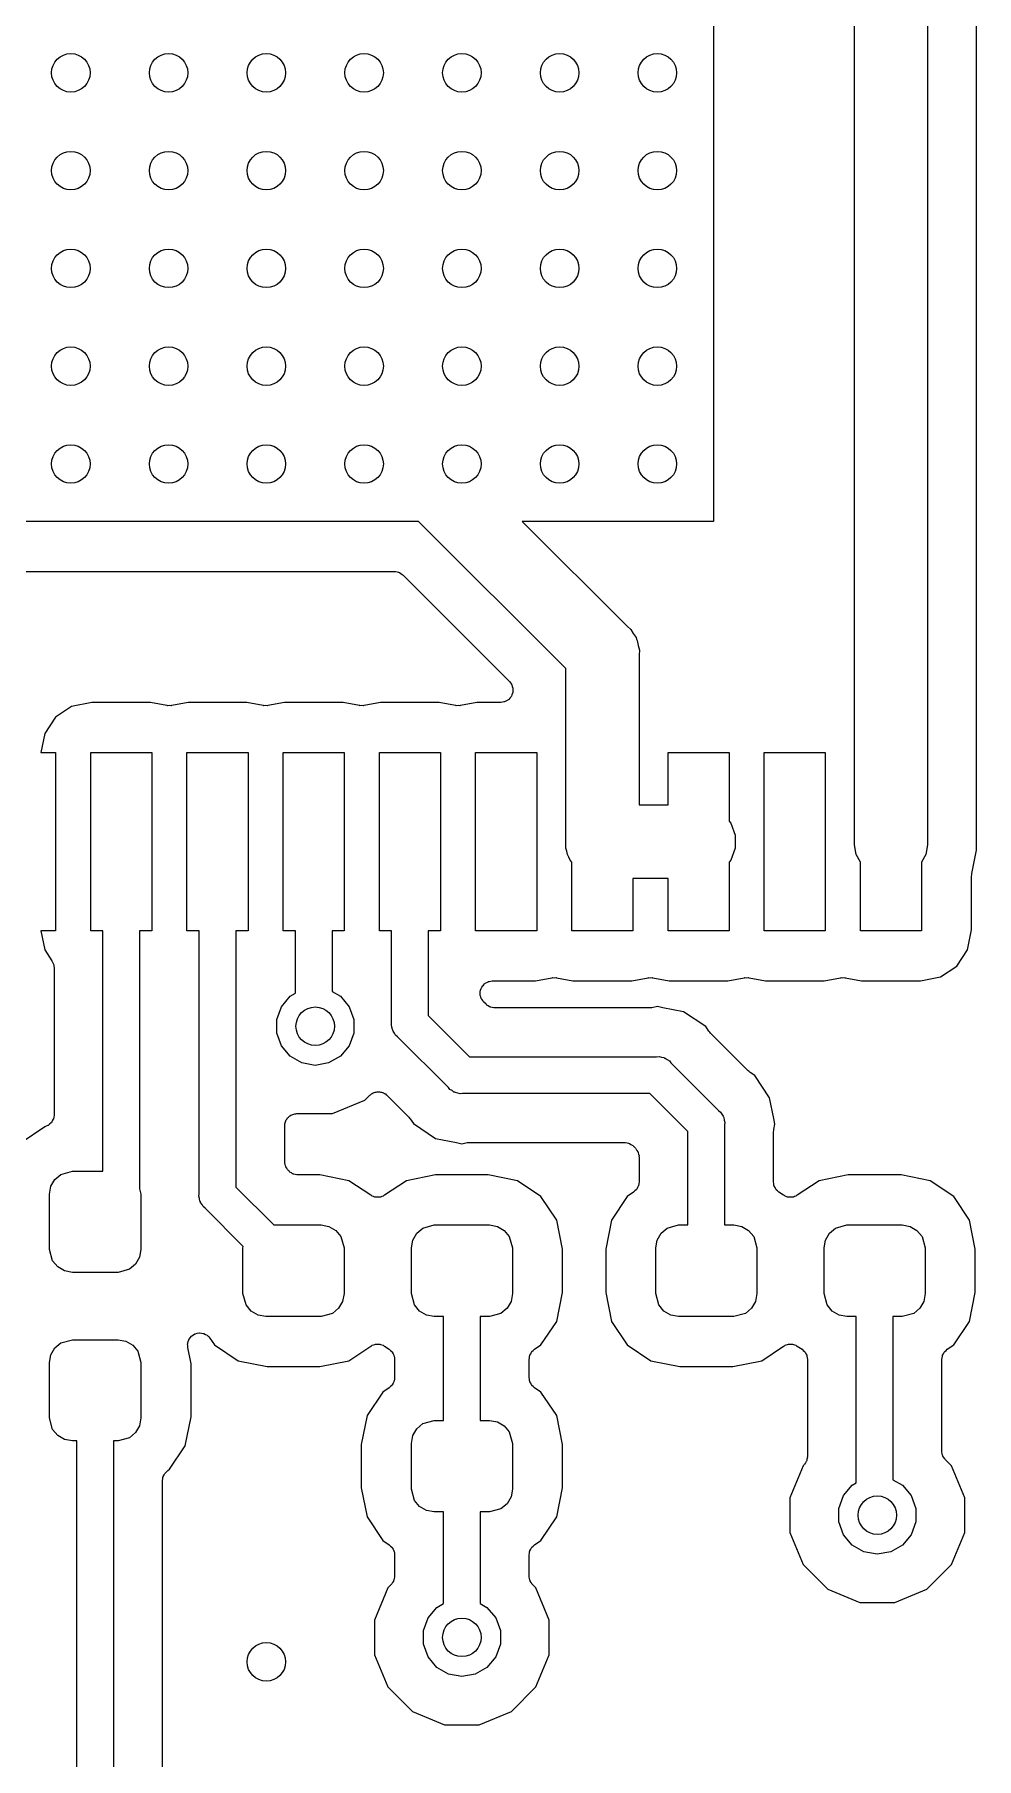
# Model space of a CAD drawing. Extents: x 40 to 163, y -163 to -37.
# Drawn here: x 48.9 to 58.69, y -85.33 to -67.42 of the extents above; entities that cross this region are included whole.
import ezdxf

# ---------------------------------------------------------------- set-up
doc = ezdxf.new("R2010")
doc.units = 0
doc.header["$MEASUREMENT"] = 0
doc.layers.add('BLACK', color=7, linetype='CONTINUOUS')

msp = doc.modelspace()

# ---------------------------------------------------------------- linework, layer by layer
at = {"layer": 'BLACK', "linetype": 'CONTINUOUS'}
for p, q in [((58.181, -66.1986), (58.181, -75.8396)), ((57.419, -75.8396), (57.419, -66.3829)), ((58.689, -75.8939), (58.689, -66.2821)), ((55.9562, -67.2211), (55.9562, -72.4789)), ((52.8901, -72.4789), (46.1826, -72.4789)), ((54.419, -74.0078), (52.8901, -72.4789)), ((55.9562, -72.4789), (53.9677, -72.4789)), ((53.9677, -72.4789), (55.0576, -73.5688)), ((46.816, -72.9993), (52.6395, -72.9993)), ((52.6395, -72.9993), (52.645, -73.0003)), ((52.645, -73.0003), (52.6506, -72.9998)), ((52.6506, -72.9998), (52.6666, -73.0041)), ((52.6666, -73.0041), (52.6829, -73.007)), ((52.6829, -73.007), (52.6878, -73.0098)), ((52.6878, -73.0098), (52.6932, -73.0112)), ((52.6932, -73.0112), (52.7068, -73.0208)), ((52.7068, -73.0208), (52.7211, -73.0291)), ((52.7211, -73.0291), (52.7247, -73.0333)), ((52.7247, -73.0333), (52.7293, -73.0365)), ((52.7293, -73.0365), (53.8347, -74.142)), ((55.0576, -73.5688), (55.0964, -73.6013)), ((55.0964, -73.6013), (55.1216, -73.6451)), ((55.1216, -73.6451), (55.1506, -73.6865)), ((55.1506, -73.6865), (55.155, -73.7029)), ((55.155, -73.7029), (55.1635, -73.7177)), ((55.1635, -73.7177), (55.1723, -73.7675)), ((55.1723, -73.7675), (55.1854, -73.8163)), ((55.1854, -73.8163), (55.181, -73.8666)), ((55.181, -73.8666), (55.181, -75.4253)), ((53.8347, -74.142), (53.8442, -74.1556)), ((53.8442, -74.1556), (53.8549, -74.1683)), ((54.419, -75.7391), (54.419, -74.0078)), ((53.8178, -74.3358), (53.8027, -74.3428)), ((53.8217, -74.3318), (53.8178, -74.3358)), ((53.8266, -74.329), (53.8217, -74.3318)), ((53.8372, -74.3163), (53.8266, -74.329)), ((53.849, -74.3046), (53.8372, -74.3163)), ((53.8513, -74.2995), (53.849, -74.3046)), ((53.8549, -74.2953), (53.8513, -74.2995)), ((53.8549, -74.1683), (53.8568, -74.1735)), ((53.8606, -74.2797), (53.8549, -74.2953)), ((53.8568, -74.1735), (53.86, -74.1781)), ((53.86, -74.1781), (53.8643, -74.1941)), ((53.8676, -74.2646), (53.8606, -74.2797)), ((53.8643, -74.1941), (53.87, -74.2097)), ((53.8681, -74.2591), (53.8676, -74.2646)), ((53.87, -74.2538), (53.8681, -74.2591)), ((53.87, -74.2097), (53.87, -74.2153)), ((53.87, -74.2153), (53.8714, -74.2207)), ((53.8714, -74.2207), (53.87, -74.2372)), ((53.87, -74.2372), (53.87, -74.2538)), ((49.1163, -74.513), (49.004, -74.681)), ((49.2843, -74.4007), (49.1163, -74.513)), ((49.495, -74.3588), (49.2843, -74.4007)), ((50.105, -74.3588), (49.495, -74.3588)), ((50.2752, -74.3926), (50.105, -74.3588)), ((50.278, -74.3927), (50.2752, -74.3926)), ((50.2807, -74.3936), (50.278, -74.3927)), ((50.3, -74.3932), (50.2807, -74.3936)), ((50.3193, -74.3936), (50.3, -74.3932)), ((50.322, -74.3927), (50.3193, -74.3936)), ((50.3248, -74.3926), (50.322, -74.3927)), ((50.495, -74.3588), (50.3248, -74.3926)), ((51.105, -74.3588), (50.495, -74.3588)), ((51.2752, -74.3926), (51.105, -74.3588)), ((51.278, -74.3927), (51.2752, -74.3926)), ((51.2807, -74.3936), (51.278, -74.3927)), ((51.3, -74.3932), (51.2807, -74.3936)), ((51.3193, -74.3936), (51.3, -74.3932)), ((51.322, -74.3927), (51.3193, -74.3936)), ((51.3248, -74.3926), (51.322, -74.3927)), ((51.495, -74.3588), (51.3248, -74.3926)), ((52.105, -74.3588), (51.495, -74.3588)), ((52.2752, -74.3926), (52.105, -74.3588)), ((52.278, -74.3927), (52.2752, -74.3926)), ((52.2807, -74.3936), (52.278, -74.3927)), ((52.3, -74.3932), (52.2807, -74.3936)), ((52.3193, -74.3936), (52.3, -74.3932)), ((52.322, -74.3927), (52.3193, -74.3936)), ((52.3248, -74.3926), (52.322, -74.3927)), ((52.495, -74.3588), (52.3248, -74.3926)), ((53.105, -74.3588), (52.495, -74.3588)), ((53.2752, -74.3926), (53.105, -74.3588)), ((53.278, -74.3927), (53.2752, -74.3926)), ((53.2807, -74.3936), (53.278, -74.3927)), ((53.3, -74.3932), (53.2807, -74.3936)), ((53.3193, -74.3936), (53.3, -74.3932)), ((53.322, -74.3927), (53.3193, -74.3936)), ((53.3248, -74.3926), (53.322, -74.3927)), ((53.495, -74.3588), (53.3248, -74.3926)), ((53.7449, -74.3588), (53.495, -74.3588)), ((53.7613, -74.3559), (53.7449, -74.3588)), ((53.7778, -74.3544), (53.7613, -74.3559)), ((53.7829, -74.3521), (53.7778, -74.3544)), ((53.7884, -74.3511), (53.7829, -74.3521)), ((53.8027, -74.3428), (53.7884, -74.3511)), ((49.004, -74.681), (48.9645, -74.8792)), ((48.9645, -74.8792), (49.1175, -74.8792)), ((49.1175, -74.8792), (49.1175, -76.7334)), ((49.4825, -76.7334), (49.4825, -74.8792)), ((49.4825, -74.8792), (50.1175, -74.8792)), ((50.1175, -74.8792), (50.1175, -76.7334)), ((50.4825, -76.7334), (50.4825, -74.8792)), ((50.4825, -74.8792), (51.1175, -74.8792)), ((51.1175, -74.8792), (51.1175, -76.7334)), ((51.4825, -76.7334), (51.4825, -74.8792)), ((51.4825, -74.8792), (52.1175, -74.8792)), ((52.1175, -74.8792), (52.1175, -76.7334)), ((52.4825, -76.7334), (52.4825, -74.8792)), ((52.4825, -74.8792), (53.1175, -74.8792)), ((53.1175, -74.8792), (53.1175, -76.7334)), ((53.4825, -76.7334), (53.4825, -74.8792)), ((53.4825, -74.8792), (54.1175, -74.8792)), ((54.1175, -74.8792), (54.1175, -76.7334)), ((55.4825, -75.4253), (55.4825, -74.8792)), ((55.4825, -74.8792), (56.1175, -74.8792)), ((56.1175, -74.8792), (56.1175, -75.592)), ((56.4825, -76.7334), (56.4825, -74.8792)), ((56.4825, -74.8792), (57.1175, -74.8792)), ((57.1175, -74.8792), (57.1175, -76.7334)), ((55.181, -75.4253), (55.4825, -75.4253)), ((56.1175, -75.592), (56.135, -75.6129)), ((54.419, -75.8735), (54.419, -75.7391)), ((56.135, -75.6129), (56.181, -75.7391)), ((56.181, -75.7391), (56.181, -75.8735)), ((54.4306, -75.9053), (54.419, -75.8735)), ((54.4365, -75.9386), (54.4306, -75.9053)), ((54.4534, -75.9679), (54.4365, -75.9386)), ((56.181, -75.8735), (56.135, -75.9997)), ((57.4365, -75.9386), (57.419, -75.8396)), ((57.4825, -76.0184), (57.4365, -75.9386)), ((58.1635, -75.9386), (58.1175, -76.0184)), ((58.181, -75.8396), (58.1635, -75.9386)), ((58.6404, -76.1383), (58.689, -75.8939)), ((54.465, -75.9997), (54.4534, -75.9679)), ((54.4825, -76.0206), (54.465, -75.9997)), ((54.4825, -76.7334), (54.4825, -76.0206)), ((56.135, -75.9997), (56.1175, -76.0206)), ((56.1175, -76.0206), (56.1175, -76.7334)), ((57.4825, -76.7334), (57.4825, -76.0184)), ((58.1175, -76.0184), (58.1175, -76.7334)), ((55.4825, -76.1873), (55.1175, -76.1873)), ((55.1175, -76.1873), (55.1175, -76.7334)), ((55.4825, -76.7334), (55.4825, -76.1873)), ((58.6379, -76.1631), (58.6401, -76.1508)), ((58.6379, -76.7209), (58.6379, -76.1631)), ((58.6401, -76.1508), (58.6404, -76.1383)), ((49.1175, -76.7334), (48.9645, -76.7334)), ((48.9645, -76.7334), (49.004, -76.9316)), ((49.6095, -76.7334), (49.4825, -76.7334)), ((49.6095, -79.231), (49.6095, -76.7334)), ((50.1175, -76.7334), (49.9905, -76.7334)), ((49.9905, -76.7334), (49.9905, -79.4144)), ((50.6095, -76.7334), (50.4825, -76.7334)), ((50.6095, -79.4657), (50.6095, -76.7334)), ((51.1175, -76.7334), (50.9905, -76.7334)), ((50.9905, -76.7334), (50.9905, -79.3951)), ((51.6095, -76.7334), (51.4825, -76.7334)), ((51.6095, -77.3813), (51.6095, -76.7334)), ((52.1175, -76.7334), (51.9905, -76.7334)), ((51.9905, -76.7334), (51.9905, -77.3629)), ((52.6095, -76.7334), (52.4825, -76.7334)), ((52.6095, -77.6837), (52.6095, -76.7334)), ((53.1175, -76.7334), (52.9905, -76.7334)), ((52.9905, -76.7334), (52.9905, -77.6131)), ((54.1175, -76.7334), (53.4825, -76.7334)), ((55.1175, -76.7334), (54.4825, -76.7334)), ((56.1175, -76.7334), (55.4825, -76.7334)), ((57.1175, -76.7334), (56.4825, -76.7334)), ((58.1175, -76.7334), (57.4825, -76.7334)), ((58.596, -76.9316), (58.6379, -76.7209)), ((49.004, -76.9316), (49.0801, -77.0455)), ((58.4837, -77.0996), (58.596, -76.9316)), ((49.0801, -77.0455), (49.0862, -77.0595)), ((49.0862, -77.0595), (49.0938, -77.0727)), ((49.0938, -77.0727), (49.0951, -77.0795)), ((49.0951, -77.0795), (49.0979, -77.0859)), ((49.0979, -77.0859), (49.0989, -77.1011)), ((49.0989, -77.1011), (49.1015, -77.1161)), ((49.1015, -77.1161), (49.1015, -78.6468)), ((58.3157, -77.2119), (58.4837, -77.0996)), ((51.5549, -77.4129), (51.6095, -77.3813)), ((51.9905, -77.3629), (52.0771, -77.4129)), ((53.5298, -77.3919), (53.5312, -77.3754)), ((53.5312, -77.3588), (53.5331, -77.3535)), ((53.5312, -77.3754), (53.5312, -77.3588)), ((53.5331, -77.3535), (53.5336, -77.348)), ((53.5336, -77.348), (53.5406, -77.3329)), ((53.5406, -77.3329), (53.5463, -77.3173)), ((53.5463, -77.3173), (53.5499, -77.3131)), ((53.5499, -77.3131), (53.5522, -77.308)), ((53.5522, -77.308), (53.564, -77.2963)), ((53.564, -77.2963), (53.5746, -77.2836)), ((53.5746, -77.2836), (53.5795, -77.2808)), ((53.5795, -77.2808), (53.5834, -77.2768)), ((53.5834, -77.2768), (53.5985, -77.2698)), ((53.5985, -77.2698), (53.6128, -77.2615)), ((53.6128, -77.2615), (53.6183, -77.2605)), ((53.6183, -77.2605), (53.6234, -77.2582)), ((53.6234, -77.2582), (53.6399, -77.2567)), ((53.6399, -77.2567), (53.6563, -77.2538)), ((53.6563, -77.2538), (54.105, -77.2538)), ((54.105, -77.2538), (54.2752, -77.22)), ((54.2752, -77.22), (54.278, -77.2199)), ((54.278, -77.2199), (54.2807, -77.219)), ((54.2807, -77.219), (54.3, -77.2194)), ((54.3, -77.2194), (54.3193, -77.219)), ((54.3193, -77.219), (54.322, -77.2199)), ((54.322, -77.2199), (54.3248, -77.22)), ((54.3248, -77.22), (54.495, -77.2538)), ((54.495, -77.2538), (55.105, -77.2538)), ((55.105, -77.2538), (55.2752, -77.22)), ((55.2752, -77.22), (55.278, -77.2199)), ((55.278, -77.2199), (55.2807, -77.219)), ((55.2807, -77.219), (55.3, -77.2194)), ((55.3, -77.2194), (55.3193, -77.219)), ((55.3193, -77.219), (55.322, -77.2199)), ((55.322, -77.2199), (55.3248, -77.22)), ((55.3248, -77.22), (55.495, -77.2538)), ((55.495, -77.2538), (56.105, -77.2538)), ((56.105, -77.2538), (56.2752, -77.22)), ((56.2752, -77.22), (56.278, -77.2199)), ((56.278, -77.2199), (56.2807, -77.219)), ((56.2807, -77.219), (56.3, -77.2194)), ((56.3, -77.2194), (56.3193, -77.219)), ((56.3193, -77.219), (56.322, -77.2199)), ((56.322, -77.2199), (56.3248, -77.22)), ((56.3248, -77.22), (56.495, -77.2538)), ((56.495, -77.2538), (57.105, -77.2538)), ((57.105, -77.2538), (57.2752, -77.22)), ((57.2752, -77.22), (57.278, -77.2199)), ((57.278, -77.2199), (57.2807, -77.219)), ((57.2807, -77.219), (57.3, -77.2194)), ((57.3, -77.2194), (57.3193, -77.219)), ((57.3193, -77.219), (57.322, -77.2199)), ((57.322, -77.2199), (57.3248, -77.22)), ((57.3248, -77.22), (57.495, -77.2538)), ((57.495, -77.2538), (58.105, -77.2538)), ((58.105, -77.2538), (58.3157, -77.2119)), ((51.416, -77.6535), (51.4642, -77.5209)), ((51.4642, -77.5209), (51.5549, -77.4129)), ((52.0771, -77.4129), (52.1678, -77.5209)), ((52.1678, -77.5209), (52.216, -77.6535)), ((53.5312, -77.3973), (53.5298, -77.3919)), ((53.5312, -77.4029), (53.5312, -77.3973)), ((53.5369, -77.4185), (53.5312, -77.4029)), ((53.5412, -77.4345), (53.5369, -77.4185)), ((53.5444, -77.4391), (53.5412, -77.4345)), ((53.5463, -77.4443), (53.5444, -77.4391)), ((53.557, -77.457), (53.5463, -77.4443)), ((53.5665, -77.4706), (53.557, -77.457)), ((53.5921, -77.4963), (53.5665, -77.4706)), ((53.5967, -77.4995), (53.5921, -77.4963)), ((53.6003, -77.5038), (53.5967, -77.4995)), ((53.6147, -77.5121), (53.6003, -77.5038)), ((53.6283, -77.5216), (53.6147, -77.5121)), ((53.6337, -77.523), (53.6283, -77.5216)), ((53.6385, -77.5258), (53.6337, -77.523)), ((53.6548, -77.5287), (53.6385, -77.5258)), ((53.6709, -77.533), (53.6548, -77.5287)), ((53.6764, -77.5325), (53.6709, -77.533)), ((53.6819, -77.5335), (53.6764, -77.5325)), ((55.2907, -77.5335), (53.6819, -77.5335)), ((55.303, -77.5313), (55.2907, -77.5335)), ((55.3155, -77.5311), (55.303, -77.5313)), ((55.372, -77.5198), (55.3155, -77.5311)), ((55.4285, -77.5311), (55.372, -77.5198)), ((55.6445, -77.574), (55.4285, -77.5311)), ((55.4285, -77.5311), (55.4285, -77.5311)), ((51.416, -77.7945), (51.416, -77.6535)), ((52.216, -77.6535), (52.216, -77.7945)), ((52.6073, -77.7089), (52.6095, -77.6837)), ((52.6138, -77.7333), (52.6073, -77.7089)), ((52.6182, -77.7582), (52.6138, -77.7333)), ((52.9905, -77.6131), (53.4189, -78.0415)), ((55.8756, -77.7284), (55.6445, -77.574)), ((55.9076, -77.7763), (55.8756, -77.7284)), ((51.4642, -77.9271), (51.416, -77.7945)), ((52.216, -77.7945), (52.1678, -77.9271)), ((52.6225, -77.7655), (52.6182, -77.7582)), ((52.6247, -77.7738), (52.6225, -77.7655)), ((52.6392, -77.7945), (52.6247, -77.7738)), ((52.6518, -77.8163), (52.6392, -77.7945)), ((52.6712, -77.8326), (52.6518, -77.8163)), ((53.1994, -78.3608), (52.6712, -77.8326)), ((55.9162, -77.7853), (55.9076, -77.7763)), ((55.9234, -77.7956), (55.9162, -77.7853)), ((56.3164, -78.1886), (55.9234, -77.7956)), ((51.5549, -78.0351), (51.4642, -77.9271)), ((51.6771, -78.1057), (51.5549, -78.0351)), ((52.0771, -78.0351), (51.9549, -78.1057)), ((52.1678, -77.9271), (52.0771, -78.0351)), ((53.4189, -78.0415), (55.3637, -78.0415)), ((55.3637, -78.0415), (55.3889, -78.0393)), ((55.3889, -78.0393), (55.4133, -78.0458)), ((55.4133, -78.0458), (55.4382, -78.0502)), ((55.4382, -78.0502), (55.4455, -78.0545)), ((55.4455, -78.0545), (55.4537, -78.0567)), ((55.4537, -78.0567), (55.4744, -78.0712)), ((55.4744, -78.0712), (55.4963, -78.0838)), ((55.4963, -78.0838), (55.5126, -78.1032)), ((51.816, -78.1302), (51.6771, -78.1057)), ((51.9549, -78.1057), (51.816, -78.1302)), ((55.5126, -78.1032), (56.0088, -78.5994)), ((56.3266, -78.1958), (56.3164, -78.1886)), ((56.3357, -78.2044), (56.3266, -78.1958)), ((56.3836, -78.2364), (56.3357, -78.2044)), ((56.538, -78.4675), (56.3836, -78.2364)), ((52.3303, -78.4938), (52.3823, -78.4418)), ((52.3823, -78.4418), (52.3914, -78.4354)), ((52.3914, -78.4354), (52.3993, -78.4275)), ((52.3993, -78.4275), (52.4094, -78.4228)), ((52.4094, -78.4228), (52.4185, -78.4165)), ((52.4185, -78.4165), (52.4292, -78.4136)), ((52.4292, -78.4136), (52.4393, -78.4089)), ((52.4393, -78.4089), (52.4503, -78.4079)), ((52.4503, -78.4079), (52.4611, -78.4051)), ((52.4611, -78.4051), (52.4721, -78.406)), ((52.4721, -78.406), (52.4832, -78.4051)), ((52.4832, -78.4051), (52.4939, -78.4079)), ((52.4939, -78.4079), (52.505, -78.4089)), ((52.505, -78.4089), (52.5151, -78.4136)), ((52.5151, -78.4136), (52.5258, -78.4165)), ((52.5258, -78.4165), (52.5349, -78.4228)), ((52.5349, -78.4228), (52.545, -78.4275)), ((52.545, -78.4275), (52.5528, -78.4354)), ((52.5528, -78.4354), (52.5619, -78.4418)), ((52.5619, -78.4418), (52.7886, -78.6684)), ((53.2157, -78.3802), (53.1994, -78.3608)), ((53.2376, -78.3928), (53.2157, -78.3802)), ((53.2582, -78.4073), (53.2376, -78.3928)), ((53.2665, -78.4095), (53.2582, -78.4073)), ((53.2738, -78.4138), (53.2665, -78.4095)), ((53.2987, -78.4182), (53.2738, -78.4138)), ((53.3231, -78.4247), (53.2987, -78.4182)), ((53.3483, -78.4225), (53.3231, -78.4247)), ((55.2931, -78.4225), (53.3483, -78.4225)), ((55.6895, -78.8189), (55.2931, -78.4225)), ((51.593, -78.6377), (51.6034, -78.6339)), ((51.6034, -78.6339), (51.6146, -78.6339)), ((51.6146, -78.6339), (51.6255, -78.632)), ((51.6255, -78.632), (51.9966, -78.632)), ((51.9966, -78.632), (52.3303, -78.4938)), ((56.0088, -78.5994), (56.0282, -78.6157)), ((56.0282, -78.6157), (56.0408, -78.6375)), ((56.0408, -78.6375), (56.0553, -78.6582)), ((56.5809, -78.6835), (56.538, -78.4675)), ((49.0062, -78.7687), (48.7583, -78.9343)), ((49.0186, -78.7639), (49.0062, -78.7687)), ((49.038, -78.7568), (49.0186, -78.7639)), ((49.0391, -78.7559), (49.038, -78.7568)), ((49.0404, -78.7554), (49.0391, -78.7559)), ((49.0559, -78.7417), (49.0404, -78.7554)), ((49.0718, -78.7284), (49.0559, -78.7417)), ((49.0725, -78.7272), (49.0718, -78.7284)), ((49.0735, -78.7263), (49.0725, -78.7272)), ((49.0835, -78.7082), (49.0735, -78.7263)), ((49.0938, -78.6903), (49.0835, -78.7082)), ((49.0941, -78.6889), (49.0938, -78.6903)), ((49.0948, -78.6876), (49.0941, -78.6889)), ((49.0979, -78.6672), (49.0948, -78.6876)), ((49.1015, -78.6468), (49.0979, -78.6672)), ((51.4985, -78.759), (51.5004, -78.7481)), ((51.4985, -79.1321), (51.4985, -78.759)), ((51.5004, -78.7369), (51.5042, -78.7265)), ((51.5004, -78.7481), (51.5004, -78.7369)), ((51.5042, -78.7265), (51.5062, -78.7156)), ((51.5062, -78.7156), (51.5117, -78.7059)), ((51.5117, -78.7059), (51.5155, -78.6955)), ((51.5155, -78.6955), (51.5227, -78.687)), ((51.5227, -78.687), (51.5282, -78.6774)), ((51.5282, -78.6774), (51.5367, -78.6702)), ((51.5367, -78.6702), (51.5439, -78.6617)), ((51.5439, -78.6617), (51.5535, -78.6562)), ((51.5535, -78.6562), (51.562, -78.649)), ((51.562, -78.649), (51.5724, -78.6452)), ((51.5724, -78.6452), (51.5821, -78.6397)), ((51.5821, -78.6397), (51.593, -78.6377)), ((52.7886, -78.6684), (52.7958, -78.6786)), ((52.7958, -78.6786), (52.8044, -78.6877)), ((52.8044, -78.6877), (52.8364, -78.7356)), ((52.8364, -78.7356), (53.0675, -78.89)), ((56.0553, -78.6582), (56.0575, -78.6665)), ((56.0575, -78.6665), (56.0618, -78.6738)), ((56.0618, -78.6738), (56.0662, -78.6987)), ((56.0662, -78.6987), (56.0727, -78.7231)), ((56.0727, -78.7231), (56.0705, -78.7483)), ((56.0705, -78.7483), (56.0705, -79.789)), ((56.5785, -78.8213), (56.5807, -78.809)), ((56.5807, -78.809), (56.5809, -78.7965)), ((56.5922, -78.74), (56.5809, -78.6835)), ((56.5809, -78.6835), (56.5809, -78.6835)), ((56.5809, -78.7965), (56.5922, -78.74)), ((53.0675, -78.89), (53.2835, -78.9329)), ((53.2835, -78.9329), (53.2835, -78.9329)), ((53.2835, -78.9329), (53.34, -78.9442)), ((53.34, -78.9442), (53.3965, -78.9329)), ((53.3965, -78.9329), (53.409, -78.9327)), ((53.409, -78.9327), (53.4213, -78.9305)), ((53.4213, -78.9305), (55.0301, -78.9305)), ((55.0301, -78.9305), (55.0356, -78.9315)), ((55.0356, -78.9315), (55.0411, -78.931)), ((55.0411, -78.931), (55.0572, -78.9353)), ((55.0572, -78.9353), (55.0735, -78.9382)), ((55.0735, -78.9382), (55.0783, -78.941)), ((55.0783, -78.941), (55.0837, -78.9424)), ((55.0837, -78.9424), (55.0973, -78.9519)), ((55.0973, -78.9519), (55.1117, -78.9602)), ((55.1117, -78.9602), (55.1153, -78.9645)), ((55.1153, -78.9645), (55.1199, -78.9677)), ((55.1199, -78.9677), (55.1443, -78.9921)), ((55.1443, -78.9921), (55.1475, -78.9967)), ((55.6895, -79.789), (55.6895, -78.8189)), ((56.5785, -79.3421), (56.5785, -78.8213)), ((51.4995, -79.1376), (51.4985, -79.1321)), ((51.499, -79.1431), (51.4995, -79.1376)), ((51.5033, -79.1592), (51.499, -79.1431)), ((51.5062, -79.1755), (51.5033, -79.1592)), ((55.1475, -78.9967), (55.1518, -79.0003)), ((55.1518, -79.0003), (55.1601, -79.0147)), ((55.1601, -79.0147), (55.1696, -79.0283)), ((55.1696, -79.0283), (55.171, -79.0337)), ((55.171, -79.0337), (55.1738, -79.0385)), ((55.1738, -79.0385), (55.1767, -79.0548)), ((55.1767, -79.0548), (55.181, -79.0709)), ((55.181, -79.0709), (55.1805, -79.0764)), ((55.1805, -79.0764), (55.1815, -79.0819)), ((55.1815, -79.0819), (55.1815, -79.3421)), ((49.0693, -79.3873), (49.1106, -79.3158)), ((49.1106, -79.3158), (49.1737, -79.2628)), ((49.1737, -79.2628), (49.2925, -79.231)), ((49.2925, -79.231), (49.6095, -79.231)), ((51.509, -79.1803), (51.5062, -79.1755)), ((51.5104, -79.1857), (51.509, -79.1803)), ((51.5199, -79.1993), (51.5104, -79.1857)), ((51.5282, -79.2137), (51.5199, -79.1993)), ((51.5325, -79.2173), (51.5282, -79.2137)), ((51.5357, -79.2219), (51.5325, -79.2173)), ((51.5452, -79.2314), (51.5357, -79.2219)), ((51.5498, -79.2346), (51.5452, -79.2314)), ((51.5534, -79.2388), (51.5498, -79.2346)), ((51.5677, -79.2471), (51.5534, -79.2388)), ((51.5813, -79.2567), (51.5677, -79.2471)), ((51.5867, -79.2581), (51.5813, -79.2567)), ((51.5916, -79.2609), (51.5867, -79.2581)), ((51.6079, -79.2638), (51.5916, -79.2609)), ((51.6239, -79.2681), (51.6079, -79.2638)), ((51.6295, -79.2676), (51.6239, -79.2681)), ((51.635, -79.2686), (51.6295, -79.2676)), ((51.865, -79.2686), (51.635, -79.2686)), ((52.1666, -79.3286), (51.865, -79.2686)), ((52.3944, -79.4808), (52.1666, -79.3286)), ((52.7634, -79.3286), (52.5356, -79.4808)), ((53.065, -79.2686), (52.7634, -79.3286)), ((53.615, -79.2686), (53.065, -79.2686)), ((53.9166, -79.3286), (53.615, -79.2686)), ((54.1617, -79.4923), (53.9166, -79.3286)), ((55.1815, -79.3421), (55.1784, -79.3598)), ((56.5816, -79.3598), (56.5785, -79.3421)), ((57.0534, -79.3286), (56.8256, -79.4808)), ((57.355, -79.2686), (57.0534, -79.3286)), ((57.905, -79.2686), (57.355, -79.2686)), ((58.2066, -79.3286), (57.905, -79.2686)), ((58.4517, -79.4923), (58.2066, -79.3286)), ((49.055, -79.4685), (49.0693, -79.3873)), ((49.055, -80.0435), (49.055, -79.4685)), ((49.9905, -79.4144), (50.005, -79.4685)), ((50.005, -79.4685), (50.005, -80.0435)), ((50.6073, -79.4909), (50.6095, -79.4657)), ((50.6138, -79.5153), (50.6073, -79.4909)), ((50.6182, -79.5402), (50.6138, -79.5153)), ((50.9905, -79.3951), (51.3844, -79.789)), ((52.4021, -79.4842), (52.3944, -79.4808)), ((52.4088, -79.4891), (52.4021, -79.4842)), ((52.4221, -79.493), (52.4088, -79.4891)), ((52.4348, -79.4986), (52.4221, -79.493)), ((52.4432, -79.4991), (52.4348, -79.4986)), ((52.4512, -79.5014), (52.4432, -79.4991)), ((52.465, -79.5005), (52.4512, -79.5014)), ((52.4788, -79.5014), (52.465, -79.5005)), ((52.4868, -79.4991), (52.4788, -79.5014)), ((52.4952, -79.4986), (52.4868, -79.4991)), ((52.5079, -79.493), (52.4952, -79.4986)), ((52.5212, -79.4891), (52.5079, -79.493)), ((52.5279, -79.4842), (52.5212, -79.4891)), ((52.5356, -79.4808), (52.5279, -79.4842)), ((54.3254, -79.7374), (54.1617, -79.4923)), ((55.0583, -79.4923), (54.8946, -79.7374)), ((55.1251, -79.4477), (55.0583, -79.4923)), ((55.138, -79.4353), (55.1251, -79.4477)), ((55.1518, -79.4238), (55.138, -79.4353)), ((55.1539, -79.4201), (55.1518, -79.4238)), ((55.1569, -79.4172), (55.1539, -79.4201)), ((55.1649, -79.4011), (55.1569, -79.4172)), ((55.1738, -79.3856), (55.1649, -79.4011)), ((55.1746, -79.3814), (55.1738, -79.3856)), ((55.1764, -79.3777), (55.1746, -79.3814)), ((55.1784, -79.3598), (55.1764, -79.3777)), ((56.5836, -79.3777), (56.5816, -79.3598)), ((56.5854, -79.3814), (56.5836, -79.3777)), ((56.5862, -79.3856), (56.5854, -79.3814)), ((56.5951, -79.4011), (56.5862, -79.3856)), ((56.6031, -79.4172), (56.5951, -79.4011)), ((56.6061, -79.4201), (56.6031, -79.4172)), ((56.6082, -79.4238), (56.6061, -79.4201)), ((56.622, -79.4353), (56.6082, -79.4238)), ((56.6349, -79.4477), (56.622, -79.4353)), ((56.6844, -79.4808), (56.6349, -79.4477)), ((56.6921, -79.4842), (56.6844, -79.4808)), ((56.6988, -79.4891), (56.6921, -79.4842)), ((56.7121, -79.493), (56.6988, -79.4891)), ((56.7248, -79.4986), (56.7121, -79.493)), ((56.7332, -79.4991), (56.7248, -79.4986)), ((56.7412, -79.5014), (56.7332, -79.4991)), ((56.755, -79.5005), (56.7412, -79.5014)), ((56.7688, -79.5014), (56.755, -79.5005)), ((56.7768, -79.4991), (56.7688, -79.5014)), ((56.7852, -79.4986), (56.7768, -79.4991)), ((56.7979, -79.493), (56.7852, -79.4986)), ((56.8112, -79.4891), (56.7979, -79.493)), ((56.8179, -79.4842), (56.8112, -79.4891)), ((56.8256, -79.4808), (56.8179, -79.4842)), ((58.6154, -79.7374), (58.4517, -79.4923)), ((50.6225, -79.5475), (50.6182, -79.5402)), ((50.6247, -79.5558), (50.6225, -79.5475)), ((50.6392, -79.5765), (50.6247, -79.5558)), ((50.6518, -79.5983), (50.6392, -79.5765)), ((50.6712, -79.6146), (50.6518, -79.5983)), ((51.0677, -80.0111), (50.6712, -79.6146)), ((51.3844, -79.789), (51.8775, -79.789)), ((51.8775, -79.789), (51.9587, -79.8033)), ((51.9587, -79.8033), (52.0302, -79.8446)), ((52.0302, -79.8446), (52.0832, -79.9077)), ((52.8293, -79.9453), (52.8706, -79.8738)), ((52.8706, -79.8738), (52.9337, -79.8208)), ((52.9337, -79.8208), (53.0525, -79.789)), ((53.0525, -79.789), (53.6275, -79.789)), ((53.6275, -79.789), (53.7087, -79.8033)), ((53.7087, -79.8033), (53.7802, -79.8446)), ((53.7802, -79.8446), (53.8332, -79.9077)), ((54.3854, -80.039), (54.3254, -79.7374)), ((54.8946, -79.7374), (54.8346, -80.039)), ((55.3693, -79.9453), (55.4106, -79.8738)), ((55.4106, -79.8738), (55.4737, -79.8208)), ((55.4737, -79.8208), (55.5925, -79.789)), ((55.5925, -79.789), (55.6895, -79.789)), ((56.0705, -79.789), (56.1675, -79.789)), ((56.1675, -79.789), (56.2487, -79.8033)), ((56.2487, -79.8033), (56.3202, -79.8446)), ((56.3202, -79.8446), (56.3732, -79.9077)), ((57.1193, -79.9453), (57.1606, -79.8738)), ((57.1606, -79.8738), (57.2237, -79.8208)), ((57.2237, -79.8208), (57.3425, -79.789)), ((57.3425, -79.789), (57.9175, -79.789)), ((57.9175, -79.789), (57.9987, -79.8033)), ((57.9987, -79.8033), (58.0702, -79.8446)), ((58.0702, -79.8446), (58.1232, -79.9077)), ((58.6754, -80.039), (58.6154, -79.7374)), ((49.0868, -80.1623), (49.055, -80.0435)), ((50.005, -80.0435), (49.9907, -80.1247)), ((51.065, -80.0265), (51.0677, -80.0111)), ((51.065, -80.5015), (51.065, -80.0265)), ((52.0832, -79.9077), (52.115, -80.0265)), ((52.115, -80.0265), (52.115, -80.5015)), ((52.815, -80.0265), (52.8293, -79.9453)), ((52.815, -80.5015), (52.815, -80.0265)), ((53.8332, -79.9077), (53.865, -80.0265)), ((53.865, -80.0265), (53.865, -80.5015)), ((54.3854, -80.489), (54.3854, -80.039)), ((54.8346, -80.039), (54.8346, -80.489)), ((55.355, -80.0265), (55.3693, -79.9453)), ((55.355, -80.5015), (55.355, -80.0265)), ((56.3732, -79.9077), (56.405, -80.0265)), ((56.405, -80.0265), (56.405, -80.5015)), ((57.105, -80.0265), (57.1193, -79.9453)), ((57.105, -80.5015), (57.105, -80.0265)), ((58.1232, -79.9077), (58.155, -80.0265)), ((58.155, -80.0265), (58.155, -80.5015)), ((58.6754, -80.489), (58.6754, -80.039)), ((49.1398, -80.2254), (49.0868, -80.1623)), ((49.2113, -80.2667), (49.1398, -80.2254)), ((49.8862, -80.2492), (49.7675, -80.281)), ((49.9494, -80.1962), (49.8862, -80.2492)), ((49.9907, -80.1247), (49.9494, -80.1962)), ((49.2925, -80.281), (49.2113, -80.2667)), ((49.7675, -80.281), (49.2925, -80.281)), ((51.0968, -80.6202), (51.065, -80.5015)), ((52.1007, -80.5827), (52.0594, -80.6542)), ((52.115, -80.5015), (52.1007, -80.5827)), ((52.8468, -80.6202), (52.815, -80.5015)), ((53.8507, -80.5827), (53.8094, -80.6542)), ((53.865, -80.5015), (53.8507, -80.5827)), ((54.3254, -80.7906), (54.3854, -80.489)), ((54.8346, -80.489), (54.8946, -80.7906)), ((55.3868, -80.6202), (55.355, -80.5015)), ((56.3907, -80.5827), (56.3494, -80.6542)), ((56.405, -80.5015), (56.3907, -80.5827)), ((57.1368, -80.6202), (57.105, -80.5015)), ((58.1407, -80.5827), (58.0994, -80.6542)), ((58.155, -80.5015), (58.1407, -80.5827)), ((58.6154, -80.7906), (58.6754, -80.489)), ((51.1498, -80.6834), (51.0968, -80.6202)), ((51.2213, -80.7247), (51.1498, -80.6834)), ((51.3025, -80.739), (51.2213, -80.7247)), ((51.8775, -80.739), (51.3025, -80.739)), ((51.9962, -80.7072), (51.8775, -80.739)), ((52.0594, -80.6542), (51.9962, -80.7072)), ((52.8998, -80.6834), (52.8468, -80.6202)), ((52.9713, -80.7247), (52.8998, -80.6834)), ((53.0525, -80.739), (52.9713, -80.7247)), ((53.1495, -80.739), (53.0525, -80.739)), ((53.1495, -81.821), (53.1495, -80.739)), ((53.6275, -80.739), (53.5305, -80.739)), ((53.5305, -80.739), (53.5305, -81.821)), ((53.7462, -80.7072), (53.6275, -80.739)), ((53.8094, -80.6542), (53.7462, -80.7072)), ((55.4398, -80.6834), (55.3868, -80.6202)), ((55.5113, -80.7247), (55.4398, -80.6834)), ((55.5925, -80.739), (55.5113, -80.7247)), ((56.1675, -80.739), (55.5925, -80.739)), ((56.2862, -80.7072), (56.1675, -80.739)), ((56.3494, -80.6542), (56.2862, -80.7072)), ((57.1898, -80.6834), (57.1368, -80.6202)), ((57.2613, -80.7247), (57.1898, -80.6834)), ((57.3425, -80.739), (57.2613, -80.7247)), ((57.4395, -80.739), (57.3425, -80.739)), ((57.4395, -82.4683), (57.4395, -80.739)), ((57.9175, -80.739), (57.8205, -80.739)), ((57.8205, -80.739), (57.8205, -82.4359)), ((58.0362, -80.7072), (57.9175, -80.739)), ((58.0994, -80.6542), (58.0362, -80.7072)), ((50.5049, -80.9757), (50.517, -80.9606)), ((50.517, -80.9606), (50.5285, -80.945)), ((50.5285, -80.945), (50.5308, -80.9435)), ((50.5308, -80.9435), (50.5326, -80.9413)), ((50.5326, -80.9413), (50.5491, -80.9313)), ((50.5491, -80.9313), (50.5651, -80.9205)), ((50.5651, -80.9205), (50.5679, -80.9198)), ((50.5679, -80.9198), (50.5703, -80.9184)), ((50.5703, -80.9184), (50.5892, -80.9146)), ((50.5892, -80.9146), (50.608, -80.91)), ((50.608, -80.91), (50.6108, -80.9103)), ((50.6108, -80.9103), (50.6135, -80.9098)), ((50.6135, -80.9098), (50.6326, -80.9127)), ((50.6326, -80.9127), (50.6518, -80.9148)), ((50.6518, -80.9148), (50.6543, -80.9161)), ((50.6543, -80.9161), (50.6571, -80.9165)), ((50.6571, -80.9165), (50.6741, -80.9258)), ((50.6741, -80.9258), (50.6914, -80.9343)), ((50.6914, -80.9343), (50.6933, -80.9364)), ((50.6933, -80.9364), (50.6958, -80.9377)), ((50.6958, -80.9377), (50.7085, -80.9522)), ((50.7085, -80.9522), (50.7219, -80.9662)), ((50.7219, -80.9662), (50.7683, -81.0357)), ((54.1617, -81.0357), (54.3254, -80.7906)), ((54.8946, -80.7906), (55.0583, -81.0357)), ((58.4517, -81.0357), (58.6154, -80.7906)), ((49.055, -81.2185), (49.0693, -81.1373)), ((49.0693, -81.1373), (49.1106, -81.0658)), ((49.1106, -81.0658), (49.1737, -81.0128)), ((49.1737, -81.0128), (49.2925, -80.981)), ((49.2925, -80.981), (49.7675, -80.981)), ((49.7675, -80.981), (49.8487, -80.9953)), ((49.8487, -80.9953), (49.9202, -81.0366)), ((49.9202, -81.0366), (49.9732, -81.0998)), ((49.9732, -81.0998), (50.005, -81.2185)), ((50.49, -81.0229), (50.4908, -81.0202)), ((50.4913, -81.0422), (50.49, -81.0229)), ((50.4908, -81.0174), (50.497, -80.9991)), ((50.4908, -81.0202), (50.4908, -81.0174)), ((50.4917, -81.0615), (50.4913, -81.0422)), ((50.5254, -81.231), (50.4917, -81.0615)), ((50.497, -80.9991), (50.5024, -80.9806)), ((50.5024, -80.9806), (50.504, -80.9783)), ((50.504, -80.9783), (50.5049, -80.9757)), ((50.7683, -81.0357), (51.0134, -81.1994)), ((52.1666, -81.1994), (52.3944, -81.0472)), ((52.3944, -81.0472), (52.4021, -81.0438)), ((52.4021, -81.0438), (52.4088, -81.0389)), ((52.4088, -81.0389), (52.4221, -81.035)), ((52.4221, -81.035), (52.4348, -81.0294)), ((52.4348, -81.0294), (52.4432, -81.0289)), ((52.4432, -81.0289), (52.4512, -81.0266)), ((52.4512, -81.0266), (52.465, -81.0275)), ((52.465, -81.0275), (52.4788, -81.0266)), ((52.4788, -81.0266), (52.4868, -81.0289)), ((52.4868, -81.0289), (52.4952, -81.0294)), ((52.4952, -81.0294), (52.5079, -81.035)), ((52.5079, -81.035), (52.5212, -81.0389)), ((52.5212, -81.0389), (52.5279, -81.0438)), ((52.5279, -81.0438), (52.5356, -81.0472)), ((52.5356, -81.0472), (52.5851, -81.0803)), ((52.5851, -81.0803), (52.598, -81.0927)), ((52.598, -81.0927), (52.6118, -81.1042)), ((52.6118, -81.1042), (52.6139, -81.1079)), ((52.6139, -81.1079), (52.6169, -81.1108)), ((52.6169, -81.1108), (52.6249, -81.1269)), ((52.6249, -81.1269), (52.6338, -81.1424)), ((52.6338, -81.1424), (52.6346, -81.1466)), ((54.0454, -81.1466), (54.0462, -81.1424)), ((54.0462, -81.1424), (54.0551, -81.1269)), ((54.0551, -81.1269), (54.0631, -81.1108)), ((54.0631, -81.1108), (54.0661, -81.1079)), ((54.0661, -81.1079), (54.0682, -81.1042)), ((54.0682, -81.1042), (54.082, -81.0927)), ((54.082, -81.0927), (54.0949, -81.0803)), ((54.0949, -81.0803), (54.1617, -81.0357)), ((55.0583, -81.0357), (55.3034, -81.1994)), ((56.4566, -81.1994), (56.6844, -81.0472)), ((56.6844, -81.0472), (56.6921, -81.0438)), ((56.6921, -81.0438), (56.6988, -81.0389)), ((56.6988, -81.0389), (56.7121, -81.035)), ((56.7121, -81.035), (56.7248, -81.0294)), ((56.7248, -81.0294), (56.7332, -81.0289)), ((56.7332, -81.0289), (56.7412, -81.0266)), ((56.7412, -81.0266), (56.755, -81.0275)), ((56.755, -81.0275), (56.7688, -81.0266)), ((56.7688, -81.0266), (56.7768, -81.0289)), ((56.7768, -81.0289), (56.7852, -81.0294)), ((56.7852, -81.0294), (56.7979, -81.035)), ((56.7979, -81.035), (56.8112, -81.0389)), ((56.8112, -81.0389), (56.8179, -81.0438)), ((56.8179, -81.0438), (56.8256, -81.0472)), ((56.8256, -81.0472), (56.8751, -81.0803)), ((56.8751, -81.0803), (56.888, -81.0927)), ((56.888, -81.0927), (56.9018, -81.1042)), ((56.9018, -81.1042), (56.9039, -81.1079)), ((56.9039, -81.1079), (56.9069, -81.1108)), ((56.9069, -81.1108), (56.9149, -81.1269)), ((56.9149, -81.1269), (56.9238, -81.1424)), ((56.9238, -81.1424), (56.9246, -81.1466)), ((58.3354, -81.1466), (58.3362, -81.1424)), ((58.3362, -81.1424), (58.3451, -81.1269)), ((58.3451, -81.1269), (58.3531, -81.1108)), ((58.3531, -81.1108), (58.3561, -81.1079)), ((58.3561, -81.1079), (58.3582, -81.1042)), ((58.3582, -81.1042), (58.372, -81.0927)), ((58.372, -81.0927), (58.3849, -81.0803)), ((58.3849, -81.0803), (58.4517, -81.0357)), ((49.055, -81.7935), (49.055, -81.2185)), ((50.005, -81.2185), (50.005, -81.7935)), ((50.5254, -81.781), (50.5254, -81.231)), ((51.0134, -81.1994), (51.315, -81.2594)), ((51.315, -81.2594), (51.865, -81.2594)), ((51.865, -81.2594), (52.1666, -81.1994)), ((52.6346, -81.1466), (52.6364, -81.1503)), ((52.6364, -81.1503), (52.6384, -81.1682)), ((52.6384, -81.1682), (52.6415, -81.1859)), ((52.6415, -81.1859), (52.6415, -81.3741)), ((54.0385, -81.1859), (54.0416, -81.1682)), ((54.0385, -81.3741), (54.0385, -81.1859)), ((54.0416, -81.1682), (54.0436, -81.1503)), ((54.0436, -81.1503), (54.0454, -81.1466)), ((55.3034, -81.1994), (55.605, -81.2594)), ((55.605, -81.2594), (56.155, -81.2594)), ((56.155, -81.2594), (56.4566, -81.1994)), ((56.9246, -81.1466), (56.9264, -81.1503)), ((56.9264, -81.1503), (56.9284, -81.1682)), ((56.9284, -81.1682), (56.9315, -81.1859)), ((56.9315, -81.1859), (56.9315, -82.1938)), ((58.3285, -81.1859), (58.3316, -81.1682)), ((58.3285, -82.1378), (58.3285, -81.1859)), ((58.3316, -81.1682), (58.3336, -81.1503)), ((58.3336, -81.1503), (58.3354, -81.1466)), ((52.5851, -81.4797), (52.5183, -81.5243)), ((52.598, -81.4673), (52.5851, -81.4797)), ((52.6118, -81.4558), (52.598, -81.4673)), ((52.6139, -81.4521), (52.6118, -81.4558)), ((52.6169, -81.4492), (52.6139, -81.4521)), ((52.6249, -81.4331), (52.6169, -81.4492)), ((52.6338, -81.4176), (52.6249, -81.4331)), ((52.6346, -81.4134), (52.6338, -81.4176)), ((52.6364, -81.4097), (52.6346, -81.4134)), ((52.6384, -81.3918), (52.6364, -81.4097)), ((52.6415, -81.3741), (52.6384, -81.3918)), ((54.0416, -81.3918), (54.0385, -81.3741)), ((54.0436, -81.4097), (54.0416, -81.3918)), ((54.0454, -81.4134), (54.0436, -81.4097)), ((54.0462, -81.4176), (54.0454, -81.4134)), ((54.0551, -81.4331), (54.0462, -81.4176)), ((54.0631, -81.4492), (54.0551, -81.4331)), ((54.0661, -81.4521), (54.0631, -81.4492)), ((54.0682, -81.4558), (54.0661, -81.4521)), ((54.082, -81.4673), (54.0682, -81.4558)), ((54.0949, -81.4797), (54.082, -81.4673)), ((54.1617, -81.5243), (54.0949, -81.4797)), ((52.5183, -81.5243), (52.3546, -81.7694)), ((54.3254, -81.7694), (54.1617, -81.5243)), ((49.0868, -81.9123), (49.055, -81.7935)), ((50.005, -81.7935), (49.9907, -81.8747)), ((50.4654, -82.0826), (50.5254, -81.781)), ((52.3546, -81.7694), (52.2946, -82.071)), ((52.8706, -81.9058), (52.9337, -81.8528)), ((52.9337, -81.8528), (53.0525, -81.821)), ((53.0525, -81.821), (53.1495, -81.821)), ((53.5305, -81.821), (53.6275, -81.821)), ((53.6275, -81.821), (53.7087, -81.8353)), ((53.7087, -81.8353), (53.7802, -81.8766)), ((54.3854, -82.071), (54.3254, -81.7694)), ((49.1398, -81.9754), (49.0868, -81.9123)), ((49.2113, -82.0167), (49.1398, -81.9754)), ((49.2925, -82.031), (49.2113, -82.0167)), ((49.3395, -82.031), (49.2925, -82.031)), ((49.3395, -91.3611), (49.3395, -82.031)), ((49.7675, -82.031), (49.7205, -82.031)), ((49.7205, -82.031), (49.7205, -91.4317)), ((49.8862, -81.9992), (49.7675, -82.031)), ((49.9494, -81.9462), (49.8862, -81.9992)), ((49.9907, -81.8747), (49.9494, -81.9462)), ((52.815, -82.0585), (52.8293, -81.9773)), ((52.8293, -81.9773), (52.8706, -81.9058)), ((53.7802, -81.8766), (53.8332, -81.9397)), ((53.8332, -81.9397), (53.865, -82.0585)), ((50.3017, -82.3277), (50.4654, -82.0826)), ((52.2946, -82.071), (52.2946, -82.521)), ((52.815, -82.5335), (52.815, -82.0585)), ((53.865, -82.0585), (53.865, -82.5335)), ((54.3854, -82.521), (54.3854, -82.071)), ((56.931, -82.2049), (56.9267, -82.2209)), ((56.9315, -82.1938), (56.9305, -82.1993)), ((56.9305, -82.1993), (56.931, -82.2049)), ((58.3295, -82.1433), (58.3285, -82.1378)), ((58.329, -82.1489), (58.3295, -82.1433)), ((58.3333, -82.1649), (58.329, -82.1489)), ((58.3362, -82.1812), (58.3333, -82.1649)), ((58.339, -82.1861), (58.3362, -82.1812)), ((58.3404, -82.1915), (58.339, -82.1861)), ((58.3499, -82.2051), (58.3404, -82.1915)), ((58.3582, -82.2194), (58.3499, -82.2051)), ((58.3625, -82.223), (58.3582, -82.2194)), ((50.2362, -82.401), (50.2451, -82.3855)), ((50.2451, -82.3855), (50.2531, -82.3694)), ((50.2531, -82.3694), (50.2561, -82.3665)), ((50.2561, -82.3665), (50.2582, -82.3628)), ((50.2582, -82.3628), (50.272, -82.3513)), ((50.272, -82.3513), (50.2849, -82.3389)), ((50.2849, -82.3389), (50.3017, -82.3277)), ((56.8882, -82.2897), (56.75, -82.6234)), ((56.8943, -82.2836), (56.8882, -82.2897)), ((56.8975, -82.279), (56.8943, -82.2836)), ((56.9018, -82.2754), (56.8975, -82.279)), ((56.9101, -82.261), (56.9018, -82.2754)), ((56.9196, -82.2475), (56.9101, -82.261)), ((56.921, -82.2421), (56.9196, -82.2475)), ((56.9238, -82.2372), (56.921, -82.2421)), ((56.9267, -82.2209), (56.9238, -82.2372)), ((58.3657, -82.2276), (58.3625, -82.223)), ((58.4278, -82.2897), (58.3657, -82.2276)), ((58.566, -82.6234), (58.4278, -82.2897)), ((50.2285, -82.4445), (50.2316, -82.4268)), ((50.2285, -91.3587), (50.2285, -82.4445)), ((50.2316, -82.4268), (50.2336, -82.4089)), ((50.2336, -82.4089), (50.2354, -82.4052)), ((50.2354, -82.4052), (50.2362, -82.401)), ((52.2946, -82.521), (52.3546, -82.8226)), ((52.8468, -82.6522), (52.815, -82.5335)), ((53.865, -82.5335), (53.8507, -82.6147)), ((54.3254, -82.8226), (54.3854, -82.521)), ((57.3062, -82.6009), (57.3969, -82.4929)), ((57.3969, -82.4929), (57.4395, -82.4683)), ((57.8205, -82.4359), (57.9191, -82.4929)), ((57.9191, -82.4929), (58.0098, -82.6009)), ((52.8998, -82.7154), (52.8468, -82.6522)), ((52.9713, -82.7567), (52.8998, -82.7154)), ((53.0525, -82.771), (52.9713, -82.7567)), ((53.7462, -82.7392), (53.6275, -82.771)), ((53.8094, -82.6862), (53.7462, -82.7392)), ((53.8507, -82.6147), (53.8094, -82.6862)), ((56.75, -82.6234), (56.75, -82.9846)), ((57.258, -82.7335), (57.3062, -82.6009)), ((57.258, -82.8745), (57.258, -82.7335)), ((58.0098, -82.6009), (58.058, -82.7335)), ((58.058, -82.7335), (58.058, -82.8745)), ((58.566, -82.9846), (58.566, -82.6234)), ((52.3546, -82.8226), (52.5183, -83.0677)), ((53.1495, -82.771), (53.0525, -82.771)), ((53.1495, -83.7221), (53.1495, -82.771)), ((53.6275, -82.771), (53.5305, -82.771)), ((53.5305, -82.771), (53.5305, -83.7221)), ((54.1617, -83.0677), (54.3254, -82.8226)), ((57.3062, -83.0071), (57.258, -82.8745)), ((58.058, -82.8745), (58.0098, -83.0071)), ((52.5183, -83.0677), (52.5851, -83.1123)), ((52.5851, -83.1123), (52.598, -83.1247)), ((54.082, -83.1247), (54.0949, -83.1123)), ((54.0949, -83.1123), (54.1617, -83.0677)), ((56.75, -82.9846), (56.8882, -83.3183)), ((57.3969, -83.1151), (57.3062, -83.0071)), ((57.5191, -83.1857), (57.3969, -83.1151)), ((57.9191, -83.1151), (57.7969, -83.1857)), ((58.0098, -83.0071), (57.9191, -83.1151)), ((58.4278, -83.3183), (58.566, -82.9846)), ((52.598, -83.1247), (52.6118, -83.1362)), ((52.6118, -83.1362), (52.6139, -83.1399)), ((52.6139, -83.1399), (52.6169, -83.1428)), ((52.6169, -83.1428), (52.6249, -83.1589)), ((52.6249, -83.1589), (52.6338, -83.1744)), ((52.6338, -83.1744), (52.6346, -83.1786)), ((52.6346, -83.1786), (52.6364, -83.1823)), ((52.6364, -83.1823), (52.6384, -83.2002)), ((52.6384, -83.2002), (52.6415, -83.2179)), ((52.6415, -83.2179), (52.6415, -83.4358)), ((54.0385, -83.2179), (54.0416, -83.2002)), ((54.0385, -83.4358), (54.0385, -83.2179)), ((54.0416, -83.2002), (54.0436, -83.1823)), ((54.0436, -83.1823), (54.0454, -83.1786)), ((54.0454, -83.1786), (54.0462, -83.1744)), ((54.0462, -83.1744), (54.0551, -83.1589)), ((54.0551, -83.1589), (54.0631, -83.1428)), ((54.0631, -83.1428), (54.0661, -83.1399)), ((54.0661, -83.1399), (54.0682, -83.1362)), ((54.0682, -83.1362), (54.082, -83.1247)), ((57.658, -83.2102), (57.5191, -83.1857)), ((57.7969, -83.1857), (57.658, -83.2102)), ((52.6367, -83.4629), (52.6338, -83.4792)), ((52.641, -83.4469), (52.6367, -83.4629)), ((52.6415, -83.4358), (52.6405, -83.4413)), ((52.6405, -83.4413), (52.641, -83.4469)), ((54.0395, -83.4413), (54.0385, -83.4358)), ((54.039, -83.4469), (54.0395, -83.4413)), ((54.0433, -83.4629), (54.039, -83.4469)), ((54.0462, -83.4792), (54.0433, -83.4629)), ((56.8882, -83.3183), (57.1437, -83.5738)), ((58.1723, -83.5738), (58.4278, -83.3183)), ((52.5702, -83.5597), (52.432, -83.8934)), ((52.6043, -83.5256), (52.5702, -83.5597)), ((52.6075, -83.521), (52.6043, -83.5256)), ((52.6118, -83.5174), (52.6075, -83.521)), ((52.6201, -83.5031), (52.6118, -83.5174)), ((52.6296, -83.4895), (52.6201, -83.5031)), ((52.631, -83.4841), (52.6296, -83.4895)), ((52.6338, -83.4792), (52.631, -83.4841)), ((54.049, -83.4841), (54.0462, -83.4792)), ((54.0504, -83.4895), (54.049, -83.4841)), ((54.0599, -83.5031), (54.0504, -83.4895)), ((54.0682, -83.5174), (54.0599, -83.5031)), ((54.0725, -83.521), (54.0682, -83.5174)), ((54.0757, -83.5256), (54.0725, -83.521)), ((54.1098, -83.5597), (54.0757, -83.5256)), ((54.248, -83.8934), (54.1098, -83.5597)), ((57.1437, -83.5738), (57.4774, -83.712)), ((57.8386, -83.712), (58.1723, -83.5738)), ((52.9882, -83.8709), (53.0789, -83.7629)), ((53.0789, -83.7629), (53.1495, -83.7221)), ((53.5305, -83.7221), (53.6011, -83.7629)), ((53.6011, -83.7629), (53.6918, -83.8709)), ((57.4774, -83.712), (57.8386, -83.712)), ((52.432, -83.8934), (52.432, -84.2546)), ((52.94, -84.0035), (52.9882, -83.8709)), ((52.94, -84.1445), (52.94, -84.0035)), ((53.6918, -83.8709), (53.74, -84.0035)), ((53.74, -84.0035), (53.74, -84.1445)), ((54.248, -84.2546), (54.248, -83.8934)), ((52.9882, -84.2771), (52.94, -84.1445)), ((53.74, -84.1445), (53.6918, -84.2771)), ((52.432, -84.2546), (52.5702, -84.5883)), ((53.0789, -84.3851), (52.9882, -84.2771)), ((53.6918, -84.2771), (53.6011, -84.3851)), ((54.1098, -84.5883), (54.248, -84.2546)), ((53.2011, -84.4557), (53.0789, -84.3851)), ((53.34, -84.4802), (53.2011, -84.4557)), ((53.4789, -84.4557), (53.34, -84.4802)), ((53.6011, -84.3851), (53.4789, -84.4557)), ((52.5702, -84.5883), (52.8257, -84.8438)), ((53.8543, -84.8438), (54.1098, -84.5883)), ((52.8257, -84.8438), (53.1594, -84.982)), ((53.5206, -84.982), (53.8543, -84.8438)), ((53.1594, -84.982), (53.5206, -84.982))]:
    msp.add_line(p, q, dxfattribs=at)
at = {"layer": 'BLACK'}
for centre in [(49.276, -67.818), (50.292, -67.818), (51.308, -67.818), (52.324, -67.818), (53.34, -67.818), (54.356, -67.818), (55.372, -67.818), (49.276, -68.834), (50.292, -68.834), (51.308, -68.834), (52.324, -68.834), (53.34, -68.834), (54.356, -68.834), (55.372, -68.834), (49.276, -69.85), (50.292, -69.85), (51.308, -69.85), (52.324, -69.85), (53.34, -69.85), (54.356, -69.85), (55.372, -69.85), (49.276, -70.866), (50.292, -70.866), (51.308, -70.866), (52.324, -70.866), (53.34, -70.866), (54.356, -70.866), (55.372, -70.866), (49.276, -71.882), (50.292, -71.882), (51.308, -71.882), (52.324, -71.882), (53.34, -71.882), (54.356, -71.882), (55.372, -71.882), (51.816, -77.724), (57.658, -82.804), (53.34, -84.074), (51.308, -84.328)]:
    msp.add_circle(centre, 0.2, dxfattribs=at)

doc.saveas('drawing.dxf')
